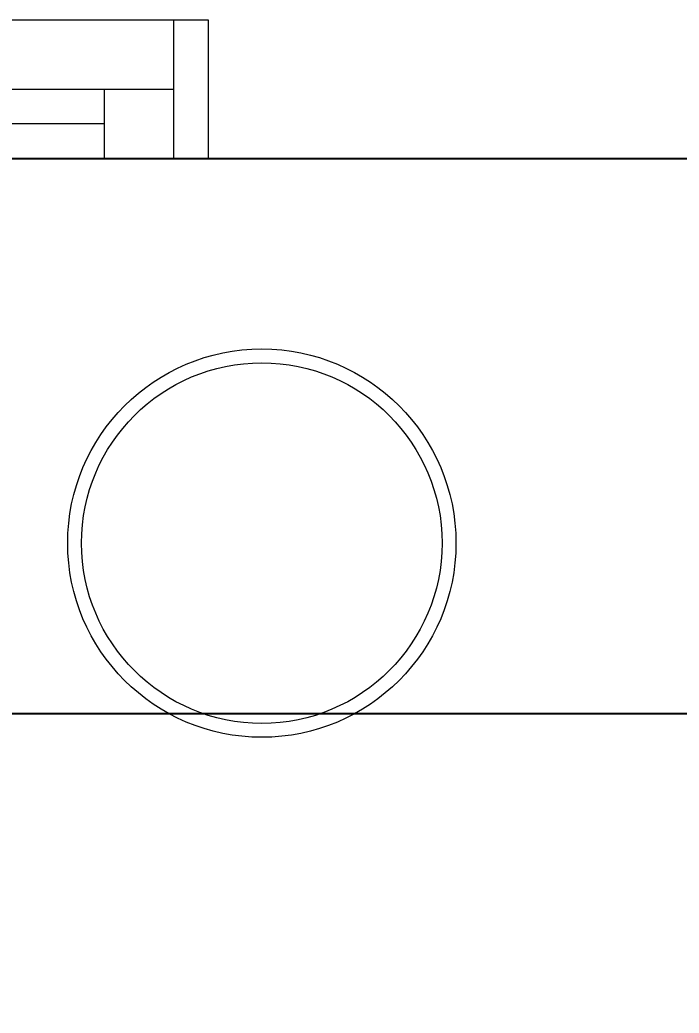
# Model space of a CAD drawing. Extents: x -12260 to 304645, y -29287 to 19916.
# Drawn here: x 27130 to 27605, y -3426 to -2710 of the extents above; entities that cross this region are included whole.
import ezdxf
from ezdxf import colors
from ezdxf.entities.mleader import LeaderData, LeaderLine
from ezdxf.math import Vec2, Vec3

# ---------------------------------------------------------------- set-up
doc = ezdxf.new("R2010")
doc.units = 0
doc.header["$LTSCALE"] = 0.25
doc.linetypes.add('DASHDOT', pattern=[25.4, 12.7, -6.35, 0, -6.35])
for name, color, linetype, lineweight in [('01-First Floor$0$Aluminum', 251, 'Continuous', 5), ('01-First Floor$0$LOADING', 253, 'Continuous', 5), ('01-First Floor$0$Walls', 251, 'Continuous', 5), ('E-LITE-CLNG-CNDT', 6, 'DASHDOT', 35), ('T-DATA-TEXT', 2, 'Continuous', 25)]:
    doc.layers.add(name, color=color, linetype=linetype, lineweight=lineweight)
doc.layers.add('01-First Floor$0$FALSE CEILING', color=251, linetype='Continuous')
doc.styles.add('DC_Elc_Romans', font='elc_romans.shx', dxfattribs={"width": 0.7})

# ---------------------------------------------------------------- blocks, each defined once
blk = doc.blocks.new('01-First Floor$0$WM00001-P')
at = {"layer": '01-First Floor$0$LOADING'}
for radius in [0.14, 0.13]:
    blk.add_circle((0, 0), radius, dxfattribs=at)
blk = doc.blocks.new('01-First Floor$0$A$C37be4daf')
at = {"layer": '01-First Floor$0$Aluminum'}
for p, q in [((1416.01, 598.24), (216.01, 598.24)), ((241.01, 498.24), (241.01, 598.24)), ((291.01, 548.24), (291.01, 598.24)), ((291.01, 573.24), (1341.01, 573.24)), ((1391.01, 548.24), (241.01, 548.24)), ((1416.01, 498.24), (216.01, 498.24))]:
    blk.add_line(p, q, dxfattribs=at)
at = {"layer": '01-First Floor$0$Walls'}
blk.add_line((216.01, 498.24), (216.01, 598.24), dxfattribs=at)
blk = doc.blocks.new('01-First Floor')
at = {"layer": '01-First Floor$0$FALSE CEILING', "linetype": 'Continuous'}
blk.add_line((25876, -3210), (29376, -3210), dxfattribs=at)
at = {"layer": '01-First Floor$0$FALSE CEILING'}
blk.add_lwpolyline([(29376, -6810), (25876, -6810), (25876, -2810), (29376, -2810)], close=True, dxfattribs=at)
at = {"layer": '01-First Floor$0$Walls'}
blk.add_line((29376, -2810), (25876, -2810), dxfattribs=at)
at = {"rotation": 180}
blk.add_blockref('01-First Floor$0$A$C37be4daf', (27481.38, -2211.76), dxfattribs=at)
at = {"layer": '01-First Floor$0$LOADING', "extrusion": (-2.24019e-05, -2.25781e-18, -1), "xscale": -1000, "yscale": 1000, "zscale": 1000, "rotation": 180}
blk.add_blockref('01-First Floor$0$WM00001-P', (-27304.13, -3087.2, -0.49), dxfattribs=at)
blk = doc.blocks.new('DC_Arrow-ArrowEllipse')
at = {"color": 0}
blk.add_ellipse((0, 0), major_axis=(0.4, 0), ratio=0.4, dxfattribs=at)
at = {"color": 0, "ltscale": 0.5}
blk.add_solid([(-1.4, 0.1667), (-0.4, 0), (-1.4, -0.1667)], dxfattribs=at)

msp = doc.modelspace()

# ---------------------------------------------------------------- block references
at = {"layer": 'E-LITE-CLNG-CNDT'}
msp.add_blockref('01-First Floor', (0, 0), dxfattribs=at)

# ---------------------------------------------------------------- leaders
at = {"layer": 'T-DATA-TEXT'}
ml = msp.add_multileader_mtext('Standard', dxfattribs=at)
ml.set_content('DOWN TO SOUND RACK\\PIN DATA ROOM  ', color=256, style='DC_Elc_Romans')
ml.set_leader_properties(color=45)
ml.build(insert=Vec2(0, 0))
ml.multileader.update_dxf_attribs({"dogleg_length": 2, "arrow_head_size": 200, "scale": 100})
ctx = ml.context
ctx.base_point, ctx.scale, ctx.char_height, ctx.arrow_head_size, ctx.landing_gap_size, ctx.plane_origin = Vec3(21849.69, -2902.76, -0.1), 100, 200, 200, 200, Vec3(30745.43, -726.12, -0.1)
notes = []
notes.append((ctx, [(0, (1, 1, 0), (21649.69, -2902.76, -0.1), (1, 0), 200, [(0, [(20974.2, -2758.52, -0.1)], 0, [])])]))
ctx.mtext.insert, ctx.mtext.width, ctx.mtext.flow_direction = Vec3(22049.69, -2802.76, -0.1), 2820.2952, 5
ml = msp.add_multileader_mtext('Standard', dxfattribs=at)
ml.set_content('LINE 9 TO SOUND RACK\\PIN DATA ROOM  ', color=256, style='DC_Elc_Romans')
ml.set_leader_properties(color=45)
ml.set_arrow_properties(name='DC_Arrow-ArrowEllipse')
ml.build(insert=Vec2(0, 0))
ml.multileader.update_dxf_attribs({"dogleg_length": 2, "arrow_head_size": 200, "scale": 100})
ctx = ml.context
ctx.base_point, ctx.scale, ctx.char_height, ctx.arrow_head_size, ctx.landing_gap_size, ctx.plane_origin = Vec3(16665.16, -4318.22), 100, 200, 200, 200, Vec3(27116.83, 2558.34)
notes.append((ctx, [(0, (1, 1, 0), (16465.16, -4318.22), (1, 0), 200, [(0, [(15276, -3169.04)], 0, [])])]))
ctx.mtext.insert, ctx.mtext.width, ctx.mtext.flow_direction = Vec3(16865.16, -4218.22), 2820.2952, 5
for ctx, leaders in notes:
    for number, flags, end, landing, length, lines in leaders:
        leader = LeaderData()
        leader.index, (leader.has_last_leader_line, leader.has_dogleg_vector, leader.attachment_direction) = number, flags
        leader.last_leader_point, leader.dogleg_vector, leader.dogleg_length = Vec3(end), Vec3(landing), length
        for number, points, colour, breaks in lines:
            line = LeaderLine()
            line.index, line.vertices, line.color, line.breaks = number, Vec3.list(points), colors.encode_raw_color(colour), breaks
            leader.lines.append(line)
        ctx.leaders.append(leader)

doc.saveas('drawing.dxf')
